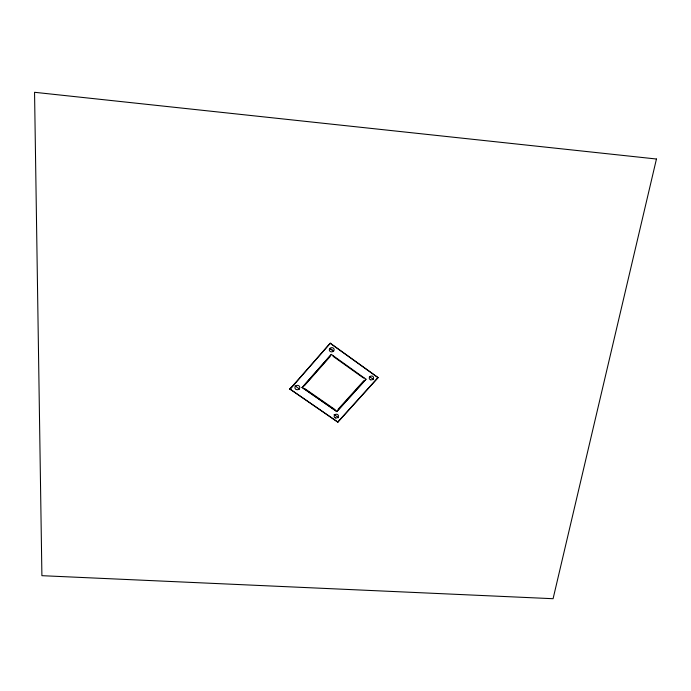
<?xml version="1.0" encoding="UTF-8"?>
<svg xmlns="http://www.w3.org/2000/svg" width="691" height="691" viewBox="0 0 691 691"><rect width="100%" height="100%" fill="white"/><g stroke="black" fill="none" stroke-linecap="round" stroke-linejoin="round"><path stroke-width="1.04" d="M289.97 389.076L330.255 343.22L378.089 377.64L337.873 422.132L289.97 389.076L337.873 422.132M289.995 389.206L330.255 343.22M302.157 387.478L331.335 354.405L365.997 379.229L336.863 411.586L302.157 387.478L336.863 411.586M302.183 387.599L331.335 354.405M304.29 388.947L304.636 388.558L335.1 409.633L334.755 410.022M333.459 355.917L333.097 356.323L363.526 378.029L363.889 377.632M336.828 411.456L365.997 379.229M337.839 422.002L378.046 377.519M289.814 389.076L295.195 383.28M303.91 385.492L304.334 385.785L329.97 356.729L329.547 356.426M338.573 409.521L338.158 409.227L363.76 380.793L364.174 381.087M329.875 348.394L333.563 351.114L329.875 348.394A2.401 2.159 -15.5 0 0 330.177 351.443A2.401 2.159 -15.5 0 0 333.537 350.993M330.289 343.341L378.089 377.64M369.374 376.483L373.451 379.437M295.057 385.846L299.644 389.214M334.09 414.505L338.53 417.761M329.909 348.514A2.401 2.159 -15.5 0 1 333.269 348.074A2.401 2.159 -15.5 0 1 333.563 351.114M656.45 159.016L553.085 598.708L41.901 575.681L34.55 92.292L656.45 159.016M335.334 417.9A2.177 1.9 -14.3 0 0 338.46 415.904A2.177 1.9 -14.3 0 0 335.126 414.6A2.177 1.9 -14.3 0 0 335.334 417.9M296.284 389.534A2.444 2.168 -11.4 0 0 299.782 387.28A2.444 2.168 -11.4 0 0 295.99 385.785A2.444 2.168 -11.4 0 0 296.284 389.534M370.462 379.765A2.177 1.918 -18.2 0 0 373.563 377.692A2.177 1.918 -18.2 0 0 370.221 376.422A2.177 1.918 -18.2 0 0 370.462 379.765"/></g></svg>
